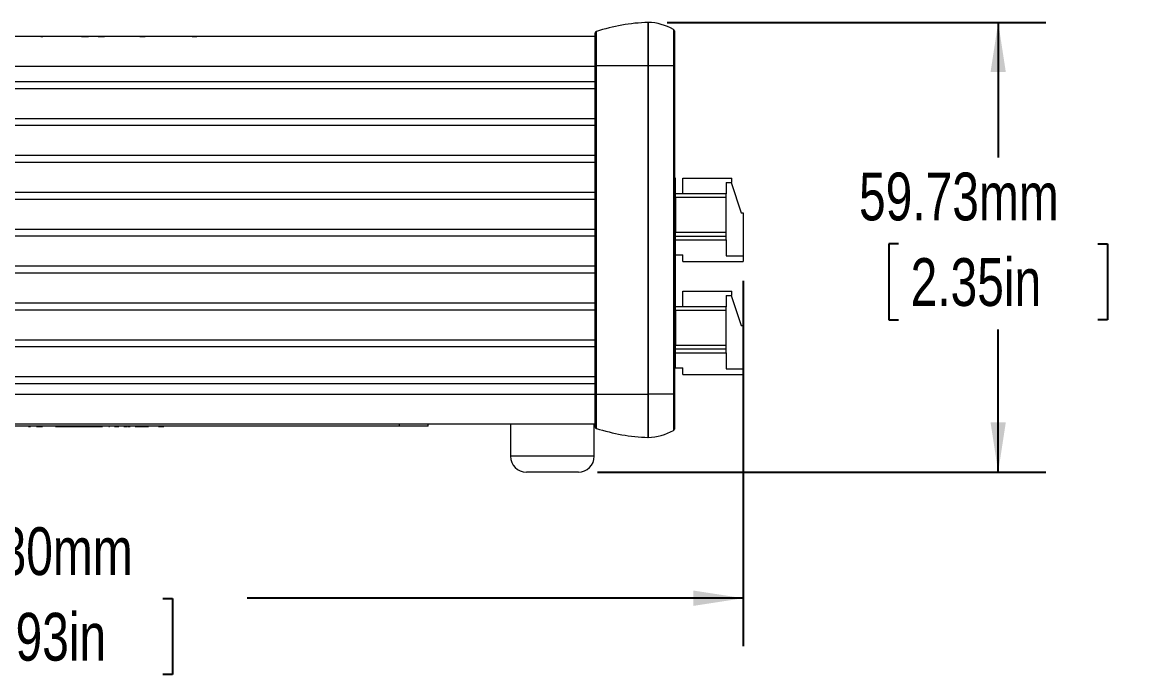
# Model space of a CAD drawing. Header units: millimetres. Extents: x 6 to 425, y 6 to 273.
# Drawn here: x 210.4 to 284.8, y 110.9 to 154.3 of the extents above; entities that cross this region are included whole.
import ezdxf

# ---------------------------------------------------------------- set-up
doc = ezdxf.new("R2010")
doc.units = ezdxf.units.MM
doc.layers.add('ITAR', color=7, linetype='Continuous')
doc.styles.add('SLDTEXTSTYLE0', font='TXT', dxfattribs={"width": 0.75})
doc.dimstyles.new('SLDDIMSTYLE0', dxfattribs={"dimtxt": 3.175, "dimasz": 3.302, "dimexe": 0, "dimexo": 0.0625, "dimgap": 0.79375, "dimtad": 0, "dimtih": 1, "dimtoh": 1, "dimlfac": 2, "dimrnd": 1e-09, "dimzin": 4, "dimdsep": 46, "dimtxsty": 'SLDTEXTSTYLE0', "dimsah": 1, "dimcen": 0.09, "dimadec": 0, "dimazin": 1, "dimtfac": 1, "dimtofl": 0, "dimtmove": 0, "dimatfit": 3, "dimfxl": 1, "dimfrac": 2, "dimtolj": 1, "dimtzin": 12, "dimarcsym": 0})
doc.dimstyles.new('SLDDIMSTYLE1', dxfattribs={"dimtxt": 3.175, "dimasz": 3.302, "dimexe": 0, "dimexo": 0.0625, "dimgap": 0.79375, "dimtad": 0, "dimtih": 1, "dimtoh": 1, "dimlfac": 2, "dimrnd": 1e-09, "dimzin": 12, "dimdsep": 46, "dimtxsty": 'SLDTEXTSTYLE0', "dimsah": 1, "dimcen": 0.09, "dimadec": 0, "dimazin": 3, "dimtfac": 1, "dimtofl": 0, "dimtmove": 0, "dimatfit": 3, "dimfxl": 1, "dimfrac": 2, "dimtolj": 1, "dimtzin": 12, "dimarcsym": 0})

# ---------------------------------------------------------------- blocks, each defined once
blk = doc.blocks.new('_D')
at = {"layer": 'ITAR'}
for p, q in [((258.313, 137.114), (258.313, 112.854)), ((157.665, 133.101), (157.665, 112.854)), ((157.665, 116.029), (200.895, 116.029)), ((206.507, 116.005), (205.862, 116.005)), ((205.862, 116.005), (205.862, 110.964)), ((219.757, 116.005), (220.402, 116.005)), ((220.402, 116.005), (220.402, 110.964)), ((258.313, 116.029), (225.369, 116.029)), ((205.862, 110.964), (206.507, 110.964)), ((220.402, 110.964), (219.757, 110.964))]:
    blk.add_line(p, q, dxfattribs=at)
for points in [[(157.665, 116.029), (160.967, 115.521), (160.967, 116.537)], [(258.313, 116.029), (255.011, 116.537), (255.011, 115.521)]]:
    blk.add_solid(points, dxfattribs=at)
at = {"layer": 'ITAR', "char_height": 3.175, "attachment_point": 1, "style": 'SLDTEXTSTYLE0'}
for s, insert in [('201.30mm', (202.712, 120.742)), ('7.93in', (207.314, 115.057))]:
    blk.add_mtext(s, dxfattribs=dict(at, insert=insert))
blk = doc.blocks.new('_D_1')
at = {"layer": 'ITAR'}
for p, q in [((253.26, 154.274), (278.43, 154.274)), ((275.255, 154.274), (275.255, 145.296)), ((268.63, 139.562), (267.985, 139.562)), ((267.985, 139.562), (267.985, 134.522)), ((281.88, 139.562), (282.525, 139.562)), ((282.525, 139.562), (282.525, 134.522)), ((267.985, 134.522), (268.63, 134.522)), ((282.525, 134.522), (281.88, 134.522)), ((275.255, 124.409), (275.255, 133.877)), ((248.64, 124.409), (278.43, 124.409))]:
    blk.add_line(p, q, dxfattribs=at)
for points in [[(275.255, 154.274), (274.747, 150.972), (275.763, 150.972)], [(275.255, 124.409), (275.763, 127.711), (274.747, 127.711)]]:
    blk.add_solid(points, dxfattribs=at)
at = {"layer": 'ITAR', "char_height": 3.175, "attachment_point": 1, "style": 'SLDTEXTSTYLE0'}
for s, insert in [('59.73mm', (266.008, 144.3)), ('2.35in', (269.436, 138.615))]:
    blk.add_mtext(s, dxfattribs=dict(at, insert=insert))

msp = doc.modelspace()

# ---------------------------------------------------------------- linework, layer by layer
at = {"color": 7, "linetype": 'Continuous', "lineweight": 15}
for p, q in [((251.9869, 154.2735), (251.9869, 151.3986)), ((251.9927, 154.2735), (251.9927, 151.3986)), ((248.4898, 153.3336), (175.4898, 153.3336)), ((211.4309, 153.3463), (211.4309, 153.3336)), ((211.645, 153.3463), (211.7739, 153.3463)), ((211.8162, 153.3463), (211.8162, 153.3336)), ((213.0595, 153.3463), (213.0595, 153.3336)), ((214.2989, 153.3463), (214.2989, 153.3336)), ((214.3411, 153.3463), (214.5555, 153.3463)), ((214.5555, 153.3463), (214.5555, 153.3336)), ((214.5555, 153.3463), (214.8125, 153.3463)), ((214.8125, 153.3463), (214.8125, 153.3336)), ((215.4546, 153.3463), (214.8125, 153.3463)), ((215.4546, 153.3463), (215.4546, 153.3336)), ((215.4546, 153.3463), (215.8832, 153.3463)), ((215.9255, 153.3463), (215.9255, 153.3336)), ((216.8806, 153.3463), (216.8806, 153.3336)), ((217.5949, 153.3463), (217.5949, 153.3336)), ((218.237, 153.3463), (217.5949, 153.3463)), ((218.237, 153.3463), (218.237, 153.3336)), ((218.237, 153.3463), (218.5794, 153.3463)), ((218.5794, 153.3463), (218.5794, 153.3336)), ((219.8141, 153.3463), (218.5794, 153.3463)), ((219.8141, 153.3463), (219.8141, 153.3336)), ((220.4742, 153.3463), (219.8141, 153.3463)), ((220.4742, 153.3463), (220.4742, 153.3336)), ((221.7042, 153.3463), (220.4742, 153.3463)), ((221.7042, 153.3463), (221.7042, 153.3336)), ((221.7042, 153.3463), (222.0038, 153.3463)), ((222.6459, 153.3463), (222.0038, 153.3463)), ((222.0038, 153.3463), (222.0038, 153.3336)), ((222.6459, 153.3463), (222.6459, 153.3336)), ((223.0312, 153.3463), (223.0312, 153.3336)), ((224.1949, 153.3463), (224.1949, 153.3336)), ((225.2998, 153.3463), (225.2998, 153.3336)), ((225.8563, 153.3463), (225.8563, 153.3336)), ((226.4984, 153.3463), (225.8563, 153.3463)), ((226.4984, 153.3463), (226.4984, 153.3336)), ((226.9693, 153.3463), (226.9693, 153.3336)), ((228.2126, 153.3463), (228.2126, 153.3336)), ((229.452, 153.3463), (229.452, 153.3336)), ((230.6077, 153.3463), (229.9656, 153.3463)), ((229.9656, 153.3463), (229.9656, 153.3336)), ((230.6077, 153.3463), (230.6077, 153.3336)), ((231.0966, 153.3463), (231.0966, 153.3336)), ((231.4638, 153.3463), (231.4638, 153.3336)), ((232.1059, 153.3463), (231.4638, 153.3463)), ((232.1059, 153.3463), (232.1059, 153.3336)), ((235.2307, 153.3463), (233.9893, 153.3463)), ((233.9893, 153.3463), (233.9893, 153.3336)), ((235.2307, 153.3463), (235.2307, 153.3336)), ((236.9001, 153.3463), (236.9001, 153.3336)), ((239.2544, 153.3463), (236.9001, 153.3463)), ((239.2544, 153.3463), (239.2544, 153.3336)), ((239.554, 153.3463), (239.554, 153.3336)), ((240.9224, 153.3463), (240.9224, 153.3336)), ((242.2507, 153.3463), (242.2507, 153.3336)), ((248.5589, 151.3986), (248.5589, 153.6712)), ((253.6893, 153.8029), (253.6893, 151.3986)), ((248.5589, 151.3986), (248.4898, 151.3986)), ((248.4898, 129.5836), (248.4898, 151.3986)), ((251.9869, 151.3986), (248.5589, 151.3986)), ((248.5589, 129.5836), (248.5589, 151.3986)), ((251.9869, 151.3986), (251.9869, 129.5836)), ((251.9927, 151.3986), (251.9869, 151.3986)), ((251.9927, 151.3986), (251.9927, 129.5836)), ((253.6893, 151.3986), (251.9927, 151.3986)), ((253.6893, 151.3986), (253.6893, 129.5836)), ((253.7398, 151.3986), (253.6893, 151.3986)), ((253.7398, 151.3986), (253.7398, 129.5836)), ((175.4898, 150.3486), (248.4898, 150.3486)), ((248.4898, 149.8686), (175.4898, 149.8686)), ((175.4898, 147.8986), (248.4898, 147.8986)), ((248.4898, 147.4186), (175.4898, 147.4186)), ((175.4898, 145.4486), (248.4898, 145.4486)), ((248.4898, 144.9686), (175.4898, 144.9686)), ((253.8133, 143.9341), (253.7398, 143.9341)), ((253.8133, 142.6693), (253.8133, 143.9341)), ((254.3133, 142.8841), (254.3133, 143.9341)), ((254.3133, 143.9341), (257.5633, 143.9341)), ((257.5633, 143.6341), (257.5633, 143.9341)), ((175.4898, 142.9986), (248.4898, 142.9986)), ((257.1883, 143.6341), (257.5633, 143.6341)), ((257.1883, 143.6341), (257.1883, 142.8841)), ((257.1883, 143.6341), (257.5133, 143.6341)), ((257.5133, 143.6341), (258.1883, 141.6341)), ((248.4898, 142.5186), (175.4898, 142.5186)), ((257.1883, 142.8841), (253.8133, 142.8841)), ((253.8133, 142.6693), (253.8133, 142.6341)), ((257.1883, 142.6341), (253.8133, 142.6341)), ((253.8133, 142.6341), (253.8133, 140.3341)), ((257.1883, 142.6341), (257.1883, 142.8841)), ((257.1883, 140.3341), (257.1883, 142.6341)), ((258.1883, 141.6341), (258.3133, 141.6341)), ((258.3133, 141.6341), (258.3133, 138.7591)), ((175.4898, 140.5486), (248.4898, 140.5486)), ((248.4898, 140.0686), (175.4898, 140.0686)), ((253.8133, 140.3341), (257.1883, 140.3341)), ((253.8133, 135.1693), (253.8133, 140.3341)), ((253.8133, 140.0841), (257.1883, 140.0841)), ((257.1883, 140.0841), (257.1883, 140.3341)), ((257.1883, 139.8341), (257.1883, 140.0841)), ((253.8133, 139.8341), (257.1883, 139.8341)), ((257.1883, 139.8341), (257.1883, 138.7591)), ((253.8133, 138.8341), (254.3133, 138.8341)), ((254.3133, 138.3841), (254.3133, 138.8341)), ((257.1883, 138.7591), (258.3133, 138.7591)), ((258.3133, 138.7591), (258.3133, 138.3841)), ((175.4898, 138.0986), (248.4898, 138.0986)), ((254.3133, 138.3841), (258.3133, 138.3841)), ((248.4898, 137.6186), (175.4898, 137.6186)), ((254.3133, 136.4341), (257.5633, 136.4341)), ((254.3133, 135.3841), (254.3133, 136.4341)), ((257.5633, 136.1341), (257.5633, 136.4341)), ((175.4898, 135.6486), (248.4898, 135.6486)), ((257.1883, 136.1341), (257.5633, 136.1341)), ((257.1883, 136.1341), (257.1883, 135.3841)), ((257.1883, 136.1341), (257.5133, 136.1341)), ((257.5133, 136.1341), (258.1883, 134.1341)), ((248.4898, 135.1686), (175.4898, 135.1686)), ((257.1883, 135.3841), (253.8133, 135.3841)), ((253.8133, 135.1693), (253.8133, 135.1341)), ((257.1883, 135.1341), (253.8133, 135.1341)), ((253.8133, 135.1341), (253.8133, 132.8341)), ((257.1883, 135.1341), (257.1883, 135.3841)), ((257.1883, 132.8341), (257.1883, 135.1341)), ((258.1883, 134.1341), (258.3133, 134.1341)), ((258.3133, 134.1341), (258.3133, 131.2591)), ((175.4898, 133.1986), (248.4898, 133.1986)), ((248.4898, 132.7186), (175.4898, 132.7186)), ((253.7398, 132.5841), (253.8133, 132.5841)), ((253.8133, 132.8341), (257.1883, 132.8341)), ((253.8133, 132.5841), (253.8133, 132.8341)), ((253.8133, 132.5841), (257.1883, 132.5841)), ((253.8133, 132.3341), (253.8133, 132.5841)), ((257.1883, 132.5841), (257.1883, 132.8341)), ((257.1883, 132.3341), (257.1883, 132.5841)), ((253.8133, 132.3341), (257.1883, 132.3341)), ((253.8133, 131.3341), (253.8133, 132.3341)), ((257.1883, 132.3341), (257.1883, 131.2591)), ((253.8133, 131.3341), (254.3133, 131.3341)), ((254.3133, 130.8841), (254.3133, 131.3341)), ((257.1883, 131.2591), (258.3133, 131.2591)), ((258.3133, 131.2591), (258.3133, 130.8841)), ((175.4898, 130.7486), (248.4898, 130.7486)), ((248.4898, 130.2686), (175.4898, 130.2686)), ((254.3133, 130.8841), (258.3133, 130.8841)), ((248.4898, 129.5836), (248.5589, 129.5836)), ((248.5589, 127.3109), (248.5589, 129.5836)), ((248.5589, 129.5836), (251.9869, 129.5836)), ((251.9927, 129.5836), (251.9869, 129.5836)), ((251.9869, 129.5836), (251.9869, 126.7086)), ((251.9927, 129.5836), (251.9927, 126.7086)), ((253.6893, 129.5836), (251.9927, 129.5836)), ((253.6893, 129.5836), (253.6893, 127.1792)), ((253.7398, 129.5836), (253.6893, 129.5836)), ((248.4898, 127.5836), (175.4898, 127.5836)), ((235.4848, 127.4566), (188.4948, 127.4566)), ((210.5072, 127.4439), (210.5072, 127.4566)), ((210.8194, 127.4439), (210.8194, 127.4566)), ((210.8194, 127.4439), (210.9705, 127.4439)), ((210.9705, 127.4439), (210.9705, 127.4566)), ((211.3519, 127.4439), (211.3519, 127.4566)), ((211.3519, 127.4439), (211.4878, 127.4439)), ((211.4878, 127.4439), (211.4878, 127.4566)), ((211.4878, 127.4439), (211.6045, 127.4439)), ((211.6045, 127.4439), (211.6045, 127.4566)), ((211.6045, 127.4439), (211.7716, 127.4439)), ((211.768, 127.4439), (211.768, 127.4566)), ((212.199, 127.4439), (212.199, 127.4566)), ((212.2412, 127.4439), (212.2583, 127.4439)), ((212.6289, 127.4439), (212.9938, 127.4439)), ((212.6319, 127.4439), (212.6319, 127.4566)), ((212.9938, 127.4439), (212.9938, 127.4566)), ((212.9938, 127.4439), (213.1105, 127.4439)), ((213.1105, 127.4439), (213.1105, 127.4566)), ((213.1105, 127.4439), (213.1455, 127.4439)), ((213.1455, 127.4439), (213.1455, 127.4566)), ((213.1455, 127.4439), (213.2708, 127.4439)), ((213.2708, 127.4439), (213.2708, 127.4566)), ((213.2708, 127.4439), (213.7269, 127.4439)), ((213.7269, 127.4439), (213.7269, 127.4566)), ((213.7269, 127.4439), (213.7292, 127.4439)), ((213.7292, 127.4439), (213.7292, 127.4566)), ((213.7292, 127.4439), (213.846, 127.4439)), ((213.846, 127.4439), (213.846, 127.4566)), ((213.846, 127.4439), (213.9043, 127.4439)), ((213.9043, 127.4439), (213.9043, 127.4566)), ((213.9043, 127.4439), (214.0211, 127.4439)), ((214.0211, 127.4439), (214.0211, 127.4566)), ((214.0211, 127.4439), (214.6865, 127.4439)), ((214.6865, 127.4439), (214.6865, 127.4566)), ((214.6865, 127.4439), (214.7887, 127.4439)), ((214.7887, 127.4439), (214.7887, 127.4566)), ((214.7887, 127.4439), (214.9463, 127.4439)), ((214.9463, 127.4439), (214.9463, 127.4566)), ((214.9463, 127.4439), (215.2697, 127.4439)), ((215.2697, 127.4439), (215.2697, 127.4566)), ((215.2697, 127.4439), (215.422, 127.4439)), ((215.422, 127.4439), (215.422, 127.4566)), ((215.422, 127.4439), (215.5387, 127.4439)), ((215.5387, 127.4439), (215.5387, 127.4566)), ((215.5387, 127.4439), (215.7487, 127.4439)), ((215.6905, 127.4439), (215.6905, 127.4566)), ((216.1215, 127.4439), (216.1215, 127.4566)), ((216.1638, 127.4439), (216.2136, 127.4439)), ((216.5352, 127.4439), (216.6332, 127.4439)), ((216.5544, 127.4439), (216.5544, 127.4566)), ((216.6332, 127.4439), (216.6332, 127.4566)), ((216.6332, 127.4439), (216.7842, 127.4439)), ((216.7842, 127.4439), (216.7842, 127.4566)), ((216.7879, 127.4439), (216.8429, 127.4439)), ((217.1656, 127.4439), (217.1656, 127.4566)), ((217.1656, 127.4439), (217.3015, 127.4439)), ((217.3015, 127.4439), (217.3015, 127.4566)), ((217.3015, 127.4439), (217.4183, 127.4439)), ((217.4183, 127.4439), (217.4183, 127.4566)), ((217.4458, 127.4439), (217.4458, 127.4566)), ((217.4458, 127.4439), (217.5817, 127.4439)), ((217.5817, 127.4439), (217.5817, 127.4566)), ((217.9217, 127.4439), (217.9217, 127.4566)), ((217.9217, 127.4439), (218.2705, 127.4439)), ((218.2705, 127.4439), (218.2705, 127.4566)), ((218.2705, 127.4439), (218.4104, 127.4439)), ((218.4104, 127.4439), (218.4104, 127.4566)), ((218.4104, 127.4439), (218.5206, 127.4439)), ((218.5206, 127.4439), (218.5206, 127.4566)), ((218.5206, 127.4439), (218.647, 127.4439)), ((218.647, 127.4439), (218.647, 127.4566)), ((218.6557, 127.4439), (218.6557, 127.4566)), ((218.6557, 127.4439), (218.7958, 127.4439)), ((218.7725, 127.4439), (218.7725, 127.4566)), ((219.109, 127.4439), (219.109, 127.4566)), ((219.4612, 127.4439), (219.5822, 127.4439)), ((219.4963, 127.4439), (219.4963, 127.4566)), ((219.5822, 127.4439), (219.5822, 127.4566)), ((219.5822, 127.4439), (219.6714, 127.4439)), ((219.6714, 127.4439), (219.6714, 127.4566)), ((219.6714, 127.4439), (219.7881, 127.4439)), ((219.7881, 127.4439), (219.7881, 127.4566)), ((219.7881, 127.4439), (219.8231, 127.4439)), ((219.8231, 127.4439), (219.8231, 127.4566)), ((235.4848, 127.4566), (235.4848, 127.5836)), ((237.3898, 127.4566), (235.4848, 127.4566)), ((237.3898, 127.4566), (237.3898, 127.5836)), ((242.8617, 127.5836), (242.8617, 125.4563)), ((248.4179, 125.4563), (248.4179, 127.5836)), ((247.3702, 124.4086), (243.9094, 124.4086))]:
    msp.add_line(p, q, dxfattribs=at)
at = {"color": 8, "linetype": 'Continuous', "lineweight": 15}
for p, q in [((248.4898, 151.3397), (175.4898, 151.3397)), ((248.4898, 129.5561), (175.4898, 129.5561)), ((248.4179, 125.4563), (242.8617, 125.4563))]:
    msp.add_line(p, q, dxfattribs=at)
at = {"color": 7, "linetype": 'Continuous', "lineweight": 15}
for centre, radius, start, end in [((252.4148, 141.7808), 12.5, 91.961721, 107.967149), ((251.9903, 154.1735), 0.1, 88.679382, 91.961721), ((251.9098, 150.6813), 3.5932, 60.314741, 88.679382), ((248.5898, 153.5761), 0.1, 107.967149, 180), ((253.6398, 153.716), 0.1, 0, 60.314741), ((248.5898, 127.406), 0.1, 180, 252.032851), ((252.4148, 139.2013), 12.5, 252.032851, 268.038279), ((253.6398, 127.2661), 0.1, 299.685259, 0), ((251.9903, 126.8086), 0.1, 268.038279, 271.320618), ((251.9098, 130.3008), 3.5932, 271.320618, 299.685259), ((243.9094, 125.4563), 1.0478, 180, 270), ((247.3702, 125.4563), 1.0478, 270, 0)]:
    msp.add_arc(centre, radius, start, end, dxfattribs=at)
for points in [[(248.4898, 151.3986), (248.4898, 151.6725), (248.4898, 152.0939), (248.4898, 152.6008), (248.4898, 152.9497), (248.4898, 153.2307), (248.4898, 153.5022), (248.4898, 153.547), (248.4898, 153.5761)], [(253.7398, 153.716), (253.7398, 153.685), (253.7398, 153.6374), (253.7398, 153.3484), (253.7398, 153.0493), (253.7398, 152.6781), (253.7398, 152.1385), (253.7398, 151.6901), (253.7398, 151.3986)], [(248.4898, 127.406), (248.4898, 127.4351), (248.4898, 127.4799), (248.4898, 127.7514), (248.4898, 128.0324), (248.4898, 128.3813), (248.4898, 128.8882), (248.4898, 129.3096), (248.4898, 129.5836)], [(253.7398, 129.5836), (253.7398, 129.292), (253.7398, 128.8436), (253.7398, 128.304), (253.7398, 127.9328), (253.7398, 127.6337), (253.7398, 127.3447), (253.7398, 127.2971), (253.7398, 127.2661)]]:
    msp.add_open_spline(points, degree=3, knots=[0, 0, 0, 0, 0.2394568, 0.3683607, 0.5, 0.6316393, 0.7605432, 1, 1, 1, 1], dxfattribs=at)

# ---------------------------------------------------------------- dimensions: what is measured, and where the dimension line sits
at = {"layer": 'ITAR'}
dim = msp.add_linear_dim(base=(275.2548, 124.4086), p1=(251.9903, 154.2735), p2=(247.3702, 124.4086), angle=90, dimstyle='SLDDIMSTYLE1', dxfattribs=at)
dim.commit()
dim.dimension.update_dxf_attribs({"geometry": '_D_1', "text_midpoint": (275.2548, 139.5865), "dimtype": 160})
dim = msp.add_linear_dim(base=(258.3133, 116.0288), p1=(157.6648, 134.3711), p2=(258.3133, 138.3841), dimstyle='SLDDIMSTYLE0', dxfattribs=at)
dim.commit()
dim.dimension.update_dxf_attribs({"geometry": '_D', "text_midpoint": (213.1321, 116.0288), "dimtype": 160})

doc.saveas('drawing.dxf')
